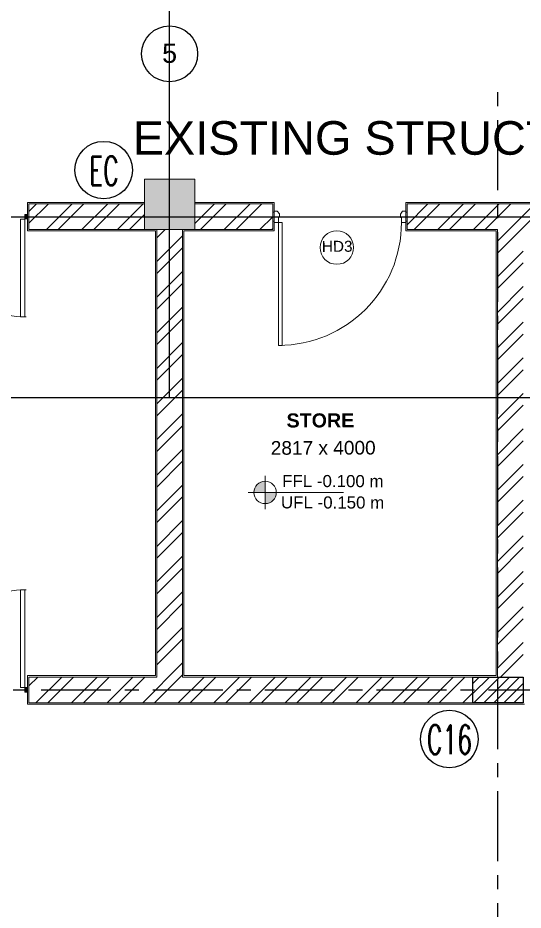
# Model space of a CAD drawing. Header units: millimetres. Extents: x 2659630 to 6742168, y -2425387 to -732288.
# Drawn here: x 2781343 to 2785862, y -1097139 to -1089161 of the extents above; entities that cross this region are included whole.
import ezdxf
from ezdxf.enums import TextEntityAlignment as Align

# ---------------------------------------------------------------- set-up
doc = ezdxf.new("R2010")
doc.units = ezdxf.units.MM
doc.linetypes.add('CENTER', pattern=[2, 1.25, -0.25, 0.25, -0.25])
for name, color, linetype, lineweight in [('A-ANNO-DIMS', 211, 'Continuous', 9), ('A-AREA-IDEN', 2, 'Continuous', 9), ('A-DOOR', 31, 'Continuous', 18), ('A-DOOR-FRAM', 31, 'Continuous', 18), ('A-DOOR-IDEN', 31, 'Continuous', 9), ('A-hatch', 253, 'Continuous', 0), ('A-PLASTER', 50, 'Continuous', 0), ('A-RCC', 2, 'Continuous', 0), ('A-WALL', 113, 'Continuous', 9), ('A-WALL-PATT', 111, 'Continuous', 0), ('G-ANNO-DIMS', 111, 'Continuous', 9), ('licensing text', 7, 'Continuous', 5), ('S-GRID-IDEN', 1, 'Continuous', 9)]:
    doc.layers.add(name, color=color, linetype=linetype, lineweight=lineweight)
for name, color, linetype in [('A-LINE 08', 8, 'Continuous'), ('S-COLUMN', 1, 'Continuous'), ('S-COLUMN CIRCLE', 9, 'Continuous'), ('S-COLUMN HATCH', 8, 'Continuous'), ('S-COLUMN NO', 2, 'Continuous'), ('S-GRIDE LINE', 8, 'CENTER')]:
    doc.layers.add(name, color=color, linetype=linetype)
doc.layers.get('A-ANNO-DIMS').off()
doc.styles.add('Arial', font='arial.ttf', dxfattribs={"height": 123})
doc.styles.add('Arial_1', font='arial.ttf', dxfattribs={"height": 98.35329341317356})
doc.styles.add('Arial_2', font='arial.ttf', dxfattribs={"height": 121.981135385479})
doc.styles.add('Arial_5', font='arial.ttf', dxfattribs={"height": 108.188622754491})
doc.styles.add('Arial_B', font='arialbd.ttf', dxfattribs={"height": 125.8535523818434})
doc.styles.add('ROMANS', font='r.shx', dxfattribs={"width": 0.7})
pattern_1 = [(45, (2608280.391754449, -1264690.882307726), (-159.0990257669732, 159.0990257669732), []), (45, (2608386.457771449, -1264690.882307726), (-159.0990257669732, 159.0990257669732), [])]

# ---------------------------------------------------------------- blocks, each defined once
blk = doc.blocks.new('DOOR D9-1800X2500-PLN')
at = {"layer": 'A-DOOR'}
for p, q in [((11.9993177378783, 39.99970426291111, 8.664394364222292e-09), (12.00677708993317, 24.99970611758181, 8.664394364222292e-09)), ((12.01174999139039, 14.99970735411625, 8.664394364222292e-09), (12.01920934353257, -0.0002907912130467594, 8.664394364222292e-09)), ((12.01920934353257, 0.01260286328033544, 8.664394364222292e-09), (37.01920625238563, 0.0001706097973510623, 8.664394364222292e-09)), ((22.02666745908209, 15.00762810718152, 8.664394364222292e-09), (12.02666869558743, 15.01260100860964, 8.664394364222292e-09)), ((12.03164159704465, 25.01259977210429, 8.664394364222292e-09), (22.03164036048111, 25.00762687070528, 8.664394364222292e-09)), ((37.03909785792348, 40.0001656638924, 8.664394364222292e-09), (12.03910094912862, 40.01259791740449, 8.664394364222292e-09)), ((14.02020367645309, 2.011608035711106, 8.664394364222292e-09), (14.0256738679891, 13.01160667554359, 8.664394364222292e-09)), ((22.0202026872721, 2.007629714586074, 8.664394364222292e-09), (14.02020367645309, 2.011608035711106, 8.664394364222292e-09)), ((14.0256738679891, 13.01160667554359, 8.664394364222292e-09), (22.02567287886632, 13.00762835447676, 8.664394364222292e-09)), ((14.03263592996518, 27.01160494456417, 8.664394364222292e-09), (14.03810612150119, 38.01160358439665, 8.664394364222292e-09)), ((22.03263494078419, 27.00762662341003, 8.664394364222292e-09), (14.03263592996518, 27.01160494456417, 8.664394364222292e-09)), ((14.03810612150119, 38.01160358439665, 8.664394364222292e-09), (22.0381051323202, 38.00762526327162, 8.664394364222292e-09)), ((22.02567287886632, 13.00762835447676, 8.664394364222292e-09), (22.0202026872721, 2.007629714586074, 8.664394364222292e-09)), ((22.03164036048111, 25.00762687070528, 8.664394364222292e-09), (22.02666745908209, 15.00762810718152, 8.664394364222292e-09)), ((22.0381051323202, 38.00762526327162, 8.664394364222292e-09), (22.03263494078419, 27.00762662341003, 8.664394364222292e-09)), ((24.0241807612183, 10.00663414516021, 8.664394364222292e-09), (24.03412656401633, 30.00663167220773, 8.664394364222292e-09)), ((30.02418001933256, 10.00365040433826, 8.664394364222292e-09), (24.0241807612183, 10.00663414516021, 8.664394364222292e-09)), ((24.03412656401633, 30.00663167220773, 8.664394364222292e-09), (30.03412582213059, 30.00364793135668, 8.664394364222292e-09)), ((25.68830918543972, 5.887279835587833, 8.664394364222292e-09), (25.68936270766426, 8.005805819178931, 8.664394364222292e-09)), ((25.68936270766426, 8.005805819178931, 8.664394364222292e-09), (34.52318488279707, 8.001412845973391, 8.664394364222292e-09)), ((25.70129767101025, 32.00580285163596, 8.664394364222292e-09), (25.70235119323479, 34.12432883522706, 8.664394364222292e-09)), ((34.53511984596844, 32.00140987843042, 8.664394364222292e-09), (25.70129767101025, 32.00580285163596, 8.664394364222292e-09)), ((27.7396979155892, 3.504785651137354, 8.664394364222292e-09), (26.94534176186426, 3.50518067664234, 8.664394364222292e-09)), ((26.96175233650138, 36.50517659628531, 8.664394364222292e-09), (27.75610849028453, 36.50478157075122, 8.664394364222292e-09)), ((27.73895198039827, 2.004785836616065, 8.664394364222292e-09), (27.7396979155892, 3.504785651137354, 8.664394364222292e-09)), ((34.52020114194602, 2.001413587859133, 8.664394364222292e-09), (27.73895198039827, 2.004785836616065, 8.664394364222292e-09)), ((27.75610849028453, 36.50478157075122, 8.664394364222292e-09), (27.75685442547547, 38.00478138530161, 8.664394364222292e-09)), ((27.75685442547547, 38.00478138530161, 8.664394364222292e-09), (34.53810358681949, 38.00140913654468, 8.664394364222292e-09)), ((30.03412582213059, 30.00364793135668, 8.664394364222292e-09), (30.02418001933256, 10.00365040433826, 8.664394364222292e-09)), ((32.02417977206642, 10.00265582403517, 8.664394364222292e-09), (32.03412557486445, 30.0026533510827, 8.664394364222292e-09)), ((34.52417946295463, 10.00141259867814, 8.664394364222292e-09), (32.02417977206642, 10.00265582403517, 8.664394364222292e-09)), ((32.03412557486445, 30.0026533510827, 8.664394364222292e-09), (34.53412526569446, 30.00141012572567, 8.664394364222292e-09)), ((34.52318488279707, 8.001412845973391, 8.664394364222292e-09), (34.52020114194602, 2.001413587859133, 8.664394364222292e-09)), ((34.52666591361049, 15.00141198045458, 8.664394364222292e-09), (34.52417946295463, 10.00141259867814, 8.664394364222292e-09)), ((37.02666560452781, 15.00016875509755, 8.664394364222292e-09), (34.52666591361049, 15.00141198045458, 8.664394364222292e-09)), ((34.53412526569446, 30.00141012572567, 8.664394364222292e-09), (34.5316388150095, 25.00141074397834, 8.664394364222292e-09)), ((34.5316388150095, 25.00141074397834, 8.664394364222292e-09), (37.03163850586861, 25.00016751862131, 8.664394364222292e-09)), ((34.53810358681949, 38.00140913654468, 8.664394364222292e-09), (34.53511984596844, 32.00140987843042, 8.664394364222292e-09)), ((37.01920625238563, 0.0001706097973510623, 8.664394364222292e-09), (37.02666560452781, 15.00016875509755, 8.664394364222292e-09)), ((37.03163850586861, 25.00016751862131, 8.664394364222292e-09), (37.03909785792348, 40.0001656638924, 8.664394364222292e-09)), ((1763.021598934632, 40.00010571128223, 7.991541642305387e-09), (1788.021595843427, 40.01253796479432, 7.991541642305387e-09)), ((1763.029058286687, 25.00010756601114, 7.991541642305387e-09), (1763.021598934632, 40.00010571128223, 7.991541642305387e-09)), ((1765.529057977546, 25.00135079136817, 7.991541642305387e-09), (1763.029058286687, 25.00010756601114, 7.991541642305387e-09)), ((1763.034031188028, 15.00010880248738, 7.991541642305387e-09), (1765.534030878945, 15.0013520278444, 7.991541642305387e-09)), ((1763.04149054017, 0.000110657187178731, 7.991541642305387e-09), (1763.034031188028, 15.00010880248738, 7.991541642305387e-09)), ((1788.041487449023, 0.01254291067016311, 7.991541642305387e-09), (1763.04149054017, 0.000110657187178731, 7.991541642305387e-09)), ((1772.303842367081, 38.00472143269144, 7.991541642305387e-09), (1765.522593205736, 38.00134918393451, 7.991541642305387e-09)), ((1765.522593205736, 38.00134918393451, 7.991541642305387e-09), (1765.525576946588, 32.00134992582025, 7.991541642305387e-09)), ((1765.525576946588, 32.00134992582025, 7.991541642305387e-09), (1774.359399121546, 32.00574289902579, 7.991541642305387e-09)), ((1768.026571217692, 30.00259339847253, 7.991541642305387e-09), (1765.526571526862, 30.0013501731155, 7.991541642305387e-09)), ((1765.526571526862, 30.0013501731155, 7.991541642305387e-09), (1765.529057977546, 25.00135079136817, 7.991541642305387e-09)), ((1765.534030878945, 15.0013520278444, 7.991541642305387e-09), (1765.536517329601, 10.00135264606797, 7.991541642305387e-09)), ((1765.536517329601, 10.00135264606797, 7.991541642305387e-09), (1768.03651702049, 10.002595871425, 7.991541642305387e-09)), ((1774.371334084892, 8.005745866568759, 7.991541642305387e-09), (1765.537511909759, 8.001352893363219, 7.991541642305387e-09)), ((1765.537511909759, 8.001352893363219, 7.991541642305387e-09), (1765.54049565061, 2.001353635248961, 7.991541642305387e-09)), ((1765.54049565061, 2.001353635248961, 7.991541642305387e-09), (1772.321744812158, 2.004725884005893, 7.991541642305387e-09)), ((1768.03651702049, 10.002595871425, 7.991541642305387e-09), (1768.026571217692, 30.00259339847253, 7.991541642305387e-09)), ((1776.02657022854, 30.00657171959756, 7.991541642305387e-09), (1770.026570970425, 30.00358797874651, 7.991541642305387e-09)), ((1770.026570970425, 30.00358797874651, 7.991541642305387e-09), (1770.036516773223, 10.00359045172809, 7.991541642305387e-09)), ((1770.036516773223, 10.00359045172809, 7.991541642305387e-09), (1776.036516031338, 10.00657419255003, 7.991541642305387e-09)), ((1772.304588302271, 36.50472161814105, 7.991541642305387e-09), (1772.303842367081, 38.00472143269144, 7.991541642305387e-09)), ((1773.098944456055, 36.50511664367514, 7.991541642305387e-09), (1772.304588302271, 36.50472161814105, 7.991541642305387e-09)), ((1772.320998876967, 3.504725698527182, 7.991541642305387e-09), (1773.115355030692, 3.505120724032167, 7.991541642305387e-09)), ((1772.321744812158, 2.004725884005893, 7.991541642305387e-09), (1772.320998876967, 3.504725698527182, 7.991541642305387e-09)), ((1774.359399121546, 32.00574289902579, 7.991541642305387e-09), (1774.358345599321, 34.12426888261689, 7.991541642305387e-09)), ((1774.372387607116, 5.887219882977661, 7.991541642305387e-09), (1774.371334084892, 8.005745866568759, 7.991541642305387e-09)), ((1776.036516031338, 10.00657419255003, 7.991541642305387e-09), (1776.02657022854, 30.00657171959756, 7.991541642305387e-09)), ((1786.022590671055, 38.01154363178648, 7.991541642305387e-09), (1778.022591660236, 38.00756531066145, 7.991541642305387e-09)), ((1778.022591660236, 38.00756531066145, 7.991541642305387e-09), (1778.028061851772, 27.00756667079986, 7.991541642305387e-09)), ((1778.028061851772, 27.00756667079986, 7.991541642305387e-09), (1786.028060862591, 27.011544991954, 7.991541642305387e-09)), ((1788.029055195511, 25.01253981949412, 7.991541642305387e-09), (1778.029056432075, 25.00756691809511, 7.991541642305387e-09)), ((1778.029056432075, 25.00756691809511, 7.991541642305387e-09), (1778.034029333474, 15.00756815457135, 7.991541642305387e-09)), ((1778.034029333474, 15.00756815457135, 7.991541642305387e-09), (1788.034028096969, 15.01254105599946, 7.991541642305387e-09)), ((1786.035022924567, 13.01154672293342, 7.991541642305387e-09), (1778.03502391369, 13.00756840186659, 7.991541642305387e-09)), ((1778.03502391369, 13.00756840186659, 7.991541642305387e-09), (1778.040494105284, 2.007569761975901, 7.991541642305387e-09)), ((1778.040494105284, 2.007569761975901, 7.991541642305387e-09), (1786.040493116103, 2.011548083100934, 7.991541642305387e-09)), ((1786.028060862591, 27.011544991954, 7.991541642305387e-09), (1786.022590671055, 38.01154363178648, 7.991541642305387e-09)), ((1786.040493116103, 2.011548083100934, 7.991541642305387e-09), (1786.035022924567, 13.01154672293342, 7.991541642305387e-09)), ((1788.048946801166, 14.99964740150608, 7.991541642305387e-09), (1788.041487449023, -0.0003507438232190907, 7.991541642305387e-09)), ((1788.061379054678, 39.99964431030094, 7.991541642305387e-09), (1788.053919702623, 24.99964616497164, 7.991541642305387e-09))]:
    blk.add_line(p, q, dxfattribs=at)
for points, elevation in [([(76.64277656149352, 40.0452803390217), (76.64277656149352, 915.0253705765645), (37.03912029298954, 915.0253705765645), (37.03912029298954, 40.0452803390217)], 8.664394364222292e-09), ([(1723.417920231062, 40.04522038641153), (1723.417920231062, 915.0253106239543), (1763.021576499566, 915.0253106239543), (1763.021576499566, 40.04522038641153)], 7.991541642305387e-09)]:
    blk.add_lwpolyline(points, close=True, dxfattribs=dict(at, elevation=elevation))
for centre, radius, start, end in [((25.03912029298954, 40.04528033910901), 874.9800902375383, 359.997015564182, 90), ((1774.999298394076, 40.04528033910901), 874.9800902375383, 90, 180.002984435818), ((25.00909897327074, 4.006143613019958, 8.664394364222292e-09), 2.000000000000064, 70.1471831666576, 345.4939951868713), ((25.02501225774176, 36.0061396563251, 8.664394364222292e-09), 1.99999999999998, 14.44901955771611, 289.7958315765032), ((1775.035684534814, 36.00607970371493, 7.991541642305387e-09), 1.99999999999998, 250.2041684219278, 165.5509804422839), ((1775.051597819285, 4.006083660409786, 7.991541642305387e-09), 2.000000000000064, 194.5060048131287, 109.852816831774)]:
    blk.add_arc(centre, radius, start, end, dxfattribs=at)
blk = doc.blocks.new('Grid - M_Grid Head - Circle_02-314212-GROUND FLOOR PLAN_01')
at = {"layer": 'A-LINE 08'}
blk.add_circle((0, 0), 5.000000000000004, dxfattribs=at)
blk = doc.blocks.new('Spot Elevations - M_Spot Elevation - Target Filled-23738-GROUND FLOOR PLAN-01')
at = {"layer": 'G-ANNO-DIMS'}
h = blk.add_hatch(color=256, dxfattribs=at)
edge = h.paths.add_edge_path(flags=0)
edge.add_line((0, 0), (-1.999999999999998, 0))
edge.add_arc((0, 0), 1.999999999999994, 90.00000000000023, 180.0000000000001, ccw=False)
edge.add_line((0, 1.999999999999998), (0, 0))
h = blk.add_hatch(color=256, dxfattribs=at)
edge = h.paths.add_edge_path(flags=0)
edge.add_line((0, 0), (2.000000000000003, 0))
edge.add_arc((0, 0), 1.999999999999992, 269.9999999999993, 360, ccw=False)
edge.add_line((0, -2), (0, 0))
for p, q in [((0, -3), (0, 3)), ((-2.999999999999997, 0), (14, 0))]:
    blk.add_line(p, q, dxfattribs=at)
blk.add_circle((0, 0), 2.000000000000001, dxfattribs=at)
blk = doc.blocks.new('M_Door Tag_Mahindra_2_0mm - M_Door Tag_Mahindra 2-1437518-GROUND FLOOR PLAN-01')
at = {"layer": 'A-DOOR-IDEN'}
blk.add_circle((0, 0), 3.000000000000002, dxfattribs=at)
blk = doc.blocks.new('A$C649E5817')
at = {"layer": 'A-DOOR-FRAM'}
for p, q in [((12.00941939614131, 1200.038757326925), (40.00938808193314, 1200.080633277656)), ((12.02437509284937, 1190.038768510567), (12.00941939614131, 1200.038757326925)), ((40.00938808193314, 1200.080633277656), (60.04675495636184, 1175.110572630161)), ((1159.945948484557, 1199.819201007602), (1140.02320568345, 1174.757590538997)), ((1187.945815115469, 1199.905622375081), (1159.945948484557, 1199.819201007602)), ((1187.976679889543, 1189.905670006905), (1187.945815115469, 1199.905622375081)), ((0.0005058711394667625, 1190.020785956323), (12.02437509284937, 1190.038768510567)), ((0.1837878702499438, 1110.020970598329), (0.0005058711394667625, 1190.020785956323)), ((60.09162204645691, 1145.110606181115), (50.09163323009852, 1145.095650484407)), ((50.09163323009852, 1145.095650484407), (50.15893386522657, 1100.095700810838)), ((60.04675495636184, 1175.110572630161), (60.09162204645691, 1145.110606181115)), ((1140.02320568345, 1174.757590538997), (1140.115800005733, 1144.757733434468)), ((1140.115800005733, 1144.757733434468), (1150.115752373909, 1144.788598208572)), ((1150.115752373909, 1144.788598208572), (1150.254643857334, 1099.788812551793)), ((1200.000505286385, 1189.942781449121), (1187.976679889543, 1189.905670006905)), ((1200.183787285496, 1109.942966091156), (1200.000505286385, 1189.942781449121)), ((12.14402066636831, 1110.038857979758), (0.1837878702499438, 1110.020970598329)), ((12.15897636307636, 1100.0388691634), (12.14402066636831, 1110.038857979758)), ((50.15893386522657, 1100.095700810838), (12.15897636307636, 1100.0388691634)), ((1150.254643857334, 1099.788812551793), (1188.254462856392, 1099.906098693347)), ((1188.223598082317, 1109.906051061524), (1200.183787285496, 1109.942966091156)), ((1188.254462856392, 1099.906098693347), (1188.223598082317, 1109.906051061524))]:
    blk.add_line(p, q, dxfattribs=at)
blk.add_lwpolyline([(84.0297396221431, 1100.095700810838), (50.15893386522657, 1100.095700810838), (50.15893386522657, -5.198680446483195e-05), (84.0297396221431, -5.198680446483195e-05)], close=True, dxfattribs=at)
blk.add_arc((50.15893386522657, 1100.095700810838), 1100.095752797656, 270, 359.9840164800158, dxfattribs=at)
blk = doc.blocks.new('A$C2D2C472C')
at = {"layer": 'A-WALL-PATT'}
h = blk.add_hatch(dxfattribs=at)
h.set_pattern_fill('ANSI37', color=256, scale=600, style=0)
h.set_pattern_definition([(45, (-102930.4976328127, -114895.0412800389), (-53.03300858899107, 53.03300858899107), []), (135, (-102930.4976328127, -114895.0412800389), (-53.03300858899107, -53.03300858899106), [])])
edge = h.paths.add_edge_path()
edge.add_line((944.9995019281778, 1920.086653618404), (945.0008851355669, 2189.884832272088))
edge.add_arc((910.0008851359307, 2189.884989272134), 34.99999999998833, 359.9997429874282, 449.9997132388004)
edge.add_line((910.0010603083792, 2224.884989271683), (206.5573315929068, 2224.905706588062))
edge.add_arc((206.3435287130415, 2190.119336553427), 34.78702706265661, 89.64785493841943, 180.3515355871881)
edge.add_line((171.5571564060956, 2189.90590370784), (171.5104949169763, 989.9413756946597))
edge.add_arc((206.436017342523, 989.8668982434319), 34.92560183573225, 179.8778189455847, 270.1221930522632)
edge.add_line((206.5105021072231, 954.9413758334849), (479.9996885845903, 954.8601867418038))
edge.add_line((479.9996885845903, 954.8601867418038), (480.0000001211592, 839.860185584781))
edge.add_line((480.0000001211592, 839.860185584781), (206.5104973261623, 839.9413757038274))
edge.add_arc((206.4964083629893, 989.9011490803969), 149.9597740384099, 192.8758880656439, 270.00538303110875, ccw=False)
edge.add_line((60.30736402368348, 956.4841302904388), (60.0000001211738, 2189.906551396358))
edge.add_arc((204.1890972755355, 2195.622790524605), 144.3023600914457, 89.0594131363834, 182.2702476428867, ccw=False)
edge.add_arc((117.0175473045965, -14981488.51647655), 14983828.42245068, 89.99696775482101, 89.99965761188861, ccw=False)
edge.add_arc((909.9946922726667, 2189.870040024718), 150.0149508471489, 45.00209331497581, 89.99734813771352, ccw=False)
edge.add_arc((910.01583289064, 2189.891182187523), 149.9850524061101, -0.0026534085425282683, 45.00209331497041, ccw=False)
edge.add_line((1060.000885135916, 2189.884236272439), (1059.999510428475, 1919.979855106591))
edge.add_line((1059.999510428475, 1919.979855106591), (944.9995019281778, 1920.086653618404))

msp = doc.modelspace()

# ---------------------------------------------------------------- hatches: boundary and pattern name
at = {"layer": 'A-hatch', "true_color": 0x939598}
h = msp.add_hatch(color=252, dxfattribs=at)
h.dxf.hatch_style = 1
h.paths.add_polyline_path([(2794685.169795455, -1076354.800480256), (2794235.169795463, -1076354.79813326), (2794235.167448485, -1076804.793973931), (2794685.167448478, -1076804.796320929)])
h.paths.add_polyline_path([(2790765.169795504, -1076354.780035292), (2790315.169795508, -1076354.777688293), (2790315.167448537, -1076804.773528967), (2790765.16744853, -1076804.775875966)])
h.paths.add_polyline_path([(2786845.169795554, -1076354.759590327), (2786395.169795563, -1076354.757243329), (2786395.167448586, -1076804.753084003), (2786845.167448578, -1076804.755430999)])
h.paths.add_polyline_path([(2782925.169795612, -1076354.739145362), (2782475.169795616, -1076354.736798365), (2782475.167448642, -1076804.732729218), (2782925.167448631, -1076804.735076217)])
h.paths.add_polyline_path([(2779005.16979566, -1076354.718700398), (2778555.169795671, -1076354.716353399), (2778555.168596098, -1076584.716353397), (2779005.168596091, -1076584.718700395)])
h.paths.add_polyline_path([(2775085.169795722, -1076354.698255433), (2774635.169795727, -1076354.695908435), (2774635.16859615, -1076584.695908431), (2775085.168596152, -1076584.69825543)])
h.paths.add_polyline_path([(2771465.169837732, -1076354.679375135), (2771015.169837739, -1076354.677028136), (2771015.168638164, -1076584.677028134), (2771465.168638157, -1076584.67937513)])
h.paths.add_polyline_path([(2767955.169879762, -1076354.65700327), (2767505.169879762, -1076354.65465627), (2767505.16987974, -1076354.658721548), (2767735.164614903, -1076584.655855823), (2767955.168680178, -1076584.657003265)])
h.paths.add_polyline_path([(2767505.16987974, -1076354.658721548), (2767505.168680184, -1076584.654656268), (2767735.164614903, -1076584.655855823)])
h.paths.add_polyline_path([(2767735.150373595, -1080094.655761754), (2767505.150373593, -1080094.654562177), (2767505.148026599, -1080544.654562172), (2767735.148026599, -1080544.655761749)])
h.paths.add_polyline_path([(2767735.115064327, -1086864.651694801), (2767505.115064329, -1086864.650495223), (2767505.112717329, -1087314.650495219), (2767735.112717329, -1087314.651694795)])
h.paths.add_polyline_path([(2767955.094410716, -1090824.657003073), (2767735.094316674, -1090824.65585565), (2767505.09321115, -1091054.654562027), (2767505.09321115, -1091054.654656072), (2767955.093211142, -1091054.657003071)])
h.paths.add_polyline_path([(2767735.094316674, -1090824.65585565), (2767505.094410721, -1090824.654656073), (2767505.09321115, -1091054.654562027)])
h.paths.add_polyline_path([(2771465.094368709, -1090824.67530966), (2771015.094368713, -1090824.672962662), (2771015.093169142, -1091054.67296266), (2771465.093169132, -1091054.675309656)])
h.paths.add_polyline_path([(2775085.094326703, -1090824.694189962), (2774635.094326707, -1090824.691842962), (2774635.09312713, -1091054.691842958), (2775085.093127126, -1091054.694189958)])
h.paths.add_polyline_path([(2782925.095557934, -1090604.734985851), (2782475.095557941, -1090604.732638852), (2782475.093210936, -1091054.734102081), (2782925.09321093, -1091054.736449081)])
h.paths.add_polyline_path([(2786845.095557883, -1090604.755430815), (2786395.095557889, -1090604.753083816), (2786395.093210889, -1091054.753177854), (2786845.093210885, -1091054.755524852)])
h.paths.add_polyline_path([(2790765.095557833, -1090604.775875778), (2790315.095557842, -1090604.77352878), (2790315.093210844, -1091054.773622818), (2790765.093210833, -1091054.775969817)])
h.paths.add_polyline_path([(2794685.095557783, -1090604.796320744), (2794235.095557788, -1090604.793973746), (2794235.093210788, -1091054.794067783), (2794685.093210785, -1091054.796414781)])
h.paths.add_polyline_path([(2778980.114849864, -1086889.710437727), (2778580.114849867, -1086889.708351505), (2778580.112763645, -1087289.7083515), (2778980.112763641, -1087289.710437722)])
h.paths.add_polyline_path([(2778980.138746005, -1080144.714504621), (2778580.138746008, -1080144.7124184), (2778580.136659786, -1080544.712418396), (2778980.136659781, -1080544.714504616)])
h.paths.add_polyline_path([(2774975.150373505, -1080094.693522353), (2774745.150373505, -1080094.692322777), (2774745.148026505, -1080544.69232277), (2774975.148026505, -1080544.693522345)])
h.paths.add_polyline_path([(2774975.11387465, -1087092.773867416), (2774975.015244206, -1087092.773882591), (2774975.090065302, -1087058.406337379), (2774974.977870071, -1087006.62363598), (2774975.114323968, -1087006.623614986), (2774975.115064232, -1086864.689549441), (2774745.115064241, -1086864.688349865), (2774745.112717239, -1087314.688349858), (2774975.112717237, -1087314.689549435)])
h.paths.add_polyline_path([(2771355.149799816, -1080204.678801373), (2771245.14621423, -1080094.674068321), (2771125.150373546, -1080094.673442476), (2771125.14802655, -1080544.673442471), (2771355.148026548, -1080544.674642047)])
h.paths.add_polyline_path([(2771355.150373546, -1080094.674642055), (2771245.146214228, -1080094.674068321), (2771355.149799816, -1080204.678801373)], flags=17)
at = {"layer": 'A-WALL-PATT'}
h = msp.add_hatch(dxfattribs=at)
h.set_pattern_fill('ANSI32', color=256, scale=600, angle=360, style=0)
h.set_pattern_definition(pattern_1)
h.paths.add_polyline_path([(2782475.094411159, -1090824.610017835), (2781442.689424489, -1090824.664542845), (2781442.688273214, -1091054.673484371), (2782475.093211604, -1091054.605944286)])
h = msp.add_hatch(dxfattribs=at)
h.set_pattern_fill('ANSI32', color=256, scale=600, angle=360, style=0)
h.set_pattern_definition(pattern_1)
h.paths.add_polyline_path([(2783623.494283954, -1090824.741137509), (2782925.094410405, -1090824.755822535), (2782925.093210417, -1091054.834886709), (2783623.493083988, -1091054.815825595)])
h = msp.add_hatch(dxfattribs=at)
h.set_pattern_fill('ANSI32', color=256, scale=600, angle=360, style=0)
h.set_pattern_definition(pattern_1)
h.paths.add_polyline_path([(2785861.803518522, -1091054.759433486), (2786395.093210928, -1091054.745811399), (2786395.094410915, -1090824.667186581), (2784823.494283972, -1090824.703832472), (2784823.493083981, -1091054.782723208), (2785631.803437241, -1091054.765308494), (2785631.782576379, -1095054.506896443), (2785861.782657627, -1095054.506896443)])
h = msp.add_hatch(dxfattribs=at)
h.set_pattern_fill('ANSI32', color=256, scale=600, angle=360, style=0)
h.set_pattern_definition(pattern_1)
h.paths.add_polyline_path([(2785411.782656612, -1095054.506896443), (2782815.205866356, -1095054.506896443), (2782815.226727372, -1091054.735876066), (2782585.226646129, -1091054.734676488), (2782585.205785107, -1095054.506896443), (2781442.68942446, -1095054.506896443), (2781442.68942446, -1095284.506896443), (2785411.782656612, -1095284.506896443)])
at = {"layer": 'S-COLUMN HATCH', "true_color": 0x939598}
h = msp.add_hatch(dxfattribs=at)
h.set_pattern_fill('ANSI31', color=252, scale=20, angle=180)
h.set_pattern_definition([(225, (-864930.0111917132, -235749.3183472864), (44.90128060534576, -44.90128060534576), [])])
h.paths.add_polyline_path([(2785411.782630732, -1095284.661318343), (2785861.780257648, -1095284.66357074), (2785861.781457031, -1095054.699850756), (2785411.783830114, -1095054.69865118)])

# ---------------------------------------------------------------- linework, layer by layer
at = {"layer": 'A-LINE 08'}
for p, q in [((2764551.487231886, -1090939.665273333), (2796888.622901997, -1090939.665273333)), ((2766005.085387837, -1092554.646738679), (2822915.085387068, -1092554.943555756))]:
    msp.add_line(p, q, dxfattribs=at)
at = {"layer": 'A-PLASTER'}
for p, q in [((2781430.688213146, -1091066.674269442), (2781430.68948455, -1090812.665176588, -1.38125144566927e-08)), ((2781430.68948455, -1090812.665176588), (2782475.093177617, -1090812.610017884)), ((2783635.494346542, -1090812.740885185), (2782925.094158085, -1090812.755822537)), ((2783635.493021382, -1091066.819581481), (2783635.494346542, -1090812.740885185)), ((2784811.493021393, -1091066.782981747), (2784811.494346558, -1090812.704112278)), ((2786395.092679353, -1090812.667186618), (2784811.494346558, -1090812.704112278)), ((2782573.226584247, -1091066.599524412), (2781430.688213146, -1091066.674269442)), ((2782573.205847693, -1095042.506896443), (2782573.226584247, -1091066.599524412)), ((2782827.205928943, -1095042.506896443), (2782827.226664258, -1091066.836995201)), ((2783635.493021382, -1091066.819581481), (2782827.226664258, -1091066.836995201)), ((2785619.803374653, -1091066.765567033), (2784811.493021393, -1091066.782981747)), ((2785619.782638965, -1095042.506896443), (2785619.803374653, -1091066.765567033)), ((2781430.68942446, -1095296.506896443, -1.384654110253157e-08), (2781430.68942446, -1095042.506896443, -1.311701857510195e-08)), ((2781430.68942446, -1095042.506896443), (2782573.205847693, -1095042.506896443)), ((2782827.205928943, -1095042.506896443), (2785619.782638965, -1095042.506896443)), ((2781430.68942446, -1095296.506896443, -1.384654110253157e-08), (2785873.781395463, -1095296.506896443, -1.026688264902914e-08))]:
    msp.add_line(p, q, dxfattribs=at)
at = {"layer": 'A-RCC'}
for p, q in [((2782475.095557941, -1090604.732638852), (2782475.093210936, -1091054.734102081)), ((2782925.095557934, -1090604.734985851), (2782475.095557941, -1090604.732638852)), ((2782925.09321093, -1091054.736449081), (2782925.095557934, -1090604.734985851)), ((2782475.092959208, -1091054.725366433), (2782925.092959205, -1091054.727713431)), ((2782925.09321093, -1091054.736449081), (2782475.093210936, -1091054.734102081))]:
    msp.add_line(p, q, dxfattribs=at)
at = {"layer": 'A-WALL'}
for p, q in [((2781442.68827323, -1091054.670231199, -1.381251445669142e-08), (2781442.68942446, -1090824.67027014, -1.381251445669142e-08)), ((2781442.68942446, -1090824.664542845), (2782475.09381138, -1090824.610017867)), ((2783623.494283954, -1090824.741137509), (2782925.094410405, -1090824.755822535)), ((2783623.493083967, -1091054.819840012), (2783623.494283954, -1090824.741137509)), ((2784823.493083981, -1091054.782723208), (2784823.494283972, -1090824.703832472)), ((2786395.092959164, -1090824.667186615), (2784823.494283972, -1090824.703832472)), ((2782585.226646838, -1091054.59873934), (2781442.68942446, -1091054.673484296)), ((2782585.205784086, -1095054.702569459), (2782585.226646838, -1091054.59873934)), ((2782815.205866356, -1095054.506896443), (2782815.226726844, -1091054.837253731)), ((2783623.493083967, -1091054.819840012), (2782815.226726844, -1091054.837253731)), ((2785631.803437241, -1091054.765308494), (2784823.493083981, -1091054.782723208)), ((2785631.782575325, -1095054.709023553), (2785631.803437241, -1091054.765308494)), ((2781442.68942446, -1095054.506896443), (2782585.205785107, -1095054.506896443)), ((2781442.68942446, -1095284.659739274, -1.381251445669142e-08), (2781442.68942446, -1095054.699919331, -1.381251445669142e-08)), ((2782815.205866356, -1095054.506896443), (2785619.782638965, -1095054.506896443)), ((2781442.68942446, -1095284.506896443), (2785861.78145805, -1095284.506896443))]:
    msp.add_line(p, q, dxfattribs=at)
at = {"layer": 'S-COLUMN', "color": 1}
msp.add_lwpolyline([(2785411.782656612, -1095054.699850756), (2785861.781457031, -1095054.699850756), (2785861.781457031, -1095284.702197752), (2785411.782656612, -1095284.702197752)], close=True, dxfattribs=at)
at = {"layer": 'S-COLUMN CIRCLE'}
for centre in [(2782110.869249117, -1090522.435950394), (2785201.652439347, -1095608.918271128)]:
    msp.add_circle(centre, 257.1428571428572, dxfattribs=at)
at = {"layer": 'S-GRIDE LINE', "ltscale": 500}
for p, q in [((2785636.712086709, -1112700.905214127), (2785636.712086709, -1089804.964305423)), ((2771550.543794795, -1095169.506896443), (2803425.774549578, -1095169.506896443))]:
    msp.add_line(p, q, dxfattribs=at)

# ---------------------------------------------------------------- block references
at = {"layer": 'A-ANNO-DIMS'}
for name, p in [('A$C2D2C472C', (2777040.169879554, -1096974.58812674)), ('A$C649E5817', (2783623.401537691, -1092089.68615161)), ('DOOR D9-1800X2500-PLN', (2779642.667728666, -1095189.685982865, -1.381251445669142e-08))]:
    msp.add_blockref(name, p, dxfattribs=at)
at = {"layer": 'A-ANNO-DIMS', "xscale": -1, "rotation": 180}
msp.add_blockref('DOOR D9-1800X2500-PLN', (2779642.667153107, -1090919.615325933, -1.381251445669142e-08), dxfattribs=at)
at = {"layer": 'A-DOOR-IDEN', "xscale": -49.99999999999997, "yscale": 49.99999999999998, "zscale": 49.99999999999998, "rotation": 328.2684126260899}
msp.add_blockref('M_Door Tag_Mahindra_2_0mm - M_Door Tag_Mahindra 2-1437518-GROUND FLOOR PLAN-01', (2784195.552193386, -1091214.853253013), dxfattribs=at)
at = {"layer": 'G-ANNO-DIMS', "xscale": 49.99999999999999, "yscale": 49.99999999999999, "zscale": 49.99999999999999, "rotation": 359.8685894492955}
msp.add_blockref('Spot Elevations - M_Spot Elevation - Target Filled-23738-GROUND FLOOR PLAN-01', (2783553.905467254, -1093404.556604903), dxfattribs=at)
at = {"layer": 'S-GRID-IDEN', "xscale": 49.99999999999998, "yscale": 49.99999999999998, "zscale": 49.99999999999998}
msp.add_blockref('Grid - M_Grid Head - Circle_02-314212-GROUND FLOOR PLAN_01', (2782700.169879675, -1089483.076127972), dxfattribs=at)

# ---------------------------------------------------------------- texts
at = {"layer": 'A-AREA-IDEN', "attachment_point": 2}
for s, insert, char_height, width, rotation, line_spacing_factor, style in [('STORE', (2784048.657747048, -1092697.286555556), 125.8535523818434, 1345.943794446291, 0.13141055070453514, 0.9385317878468562, 'Arial_B'), ('2817 x 4000', (2784073.535397224, -1092944.367712749), 121.981135385479, 1119.187499999999, 0.13141055070453517, 0.9385317878468564, 'Arial_2')]:
    msp.add_mtext(s, dxfattribs=dict(at, insert=insert, char_height=char_height, width=width, rotation=rotation, line_spacing_factor=line_spacing_factor, style=style))
at = {"layer": 'A-DOOR-IDEN', "insert": (2784198.552221745, -1091154.60241546), "char_height": 98.35329341317359, "width": 208.7999999999998, "attachment_point": 2, "rotation": 0.13141055070453514, "line_spacing_factor": 0.9385317878468563, "style": 'Arial_1'}
msp.add_mtext('HD3', dxfattribs=at)
at = {"layer": 'G-ANNO-DIMS', "char_height": 108.188622754491, "attachment_point": 1, "rotation": 359.8685894492955, "line_spacing_factor": 0.9385317878468564, "style": 'Arial_5'}
for s, insert, width in [('FFL -0.100 m', (2783706.629948604, -1093247.54908709), 1020.326524720317), ('UFL -0.150 m', (2783695.847291228, -1093438.687474365), 1040.12587513533)]:
    msp.add_mtext(s, dxfattribs=dict(at, insert=insert, width=width))
at = {"layer": 'licensing text', "style": 'Arial'}
msp.add_text('EXISTING STRUCTURE', height=300, rotation=359.9999749804301, dxfattribs=at).set_placement((2782370.05878015, -1090384.978133542))
at = {"layer": 'S-COLUMN NO', "style": 'ROMANS', "width": 0.6}
for s, p in [('EC', (2782112.23772716, -1090527.966474869, -5.857740542573181e-07)), ('C16', (2785203.02091739, -1095614.448795602, -5.857740542573181e-07))]:
    msp.add_text(s, height=257.1428571428572, dxfattribs=at).set_placement(p, align=Align.MIDDLE_CENTER)

# ---------------------------------------------------------------- next in the draw order: texts
at = {"layer": 'S-GRID-IDEN', "insert": (2782700.108844916, -1089391.670700376), "char_height": 172.1182634730538, "width": 159.5921460558042, "attachment_point": 2, "line_spacing_factor": 0.9385317878468563, "style": 'Arial_2', "bg_fill": 3, "box_fill_scale": 1.25, "bg_fill_color": 0, "bg_fill_transparency": 0}
msp.add_mtext('5', dxfattribs=at)

# ---------------------------------------------------------------- next in the draw order: linework, layer by layer
at = {"layer": 'A-LINE 08'}
msp.add_line((2782700.169879726, -1092554.733812765), (2782700.169879726, -1072989.801899141), dxfattribs=at)

doc.saveas('drawing.dxf')
